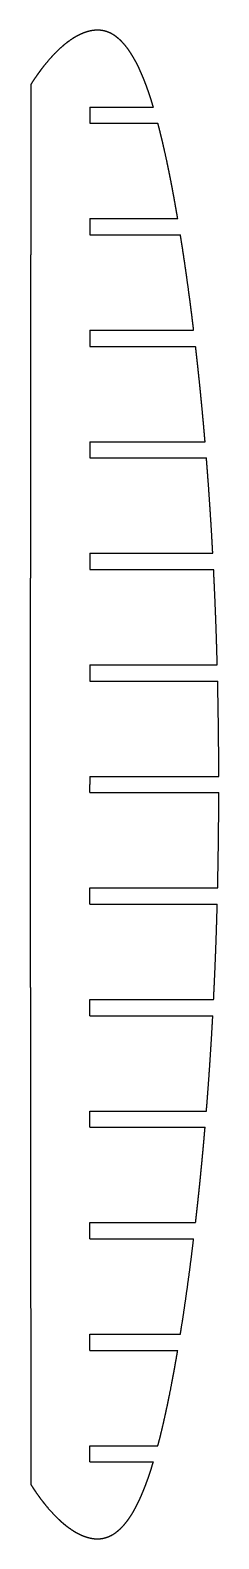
# Model space of a CAD drawing. Header units: metres. Extents: x 41 to 84, y -176 to 176.
import ezdxf

# ---------------------------------------------------------------- set-up
doc = ezdxf.new("R2010")
doc.units = ezdxf.units.M

msp = doc.modelspace()

# ---------------------------------------------------------------- linework, layer by layer
for p, q in [((54.44, 157.9, 1757), (69.2, 157.9, 1757)), ((54.44, 154.1, 1757), (70.26, 154.1, 1757)), ((54.44, 131.9, 1757), (74.88, 131.9, 1757)), ((54.44, 128.1, 1757), (75.5, 128.1, 1757)), ((54.44, 105.9, 1757), (78.59, 105.9, 1757)), ((54.44, 102.1, 1757), (79.04, 102.1, 1757)), ((54.44, 79.9, 1757), (81.25, 79.9, 1757)), ((54.44, 76.1, 1757), (81.56, 76.1, 1757)), ((54.44, 53.9, 1757), (83.04, 53.9, 1757)), ((54.44, 50.1, 1757), (83.24, 50.1, 1757)), ((54.44, 27.9, 1757), (84.08, 27.9, 1757)), ((54.44, 24.1, 1757), (84.18, 24.1, 1757)), ((54.44, 1.9, 1757), (84.44, 1.9, 1757)), ((54.44, -1.9, 1757), (84.44, -1.9, 1757)), ((54.44, -24.1, 1757), (84.18, -24.1, 1757)), ((54.44, -27.9, 1757), (84.08, -27.9, 1757)), ((54.44, -50.1, 1757), (83.24, -50.1, 1757)), ((54.44, -53.9, 1757), (83.05, -53.9, 1757)), ((54.44, -76.1, 1757), (81.56, -76.1, 1757)), ((54.44, -79.9, 1757), (81.25, -79.9, 1757)), ((54.44, -102.1, 1757), (79.04, -102.1, 1757)), ((54.44, -105.9, 1757), (78.59, -105.9, 1757)), ((54.44, -128.1, 1757), (75.5, -128.1, 1757)), ((54.44, -131.9, 1757), (74.87, -131.9, 1757)), ((54.44, -154.1, 1757), (70.26, -154.1, 1757)), ((54.44, -157.9, 1757), (69.2, -157.9, 1757))]:
    msp.add_line(p, q)
for points, knots in [([(69.2, 157.9, 1757), (69.15, 158.08, 1757), (69.1, 158.25, 1757), (69.04, 158.43, 1757), (68.99, 158.6, 1757), (68.94, 158.78, 1757), (68.89, 158.95, 1757), (68.83, 159.12, 1757), (68.62, 159.8, 1757), (68.46, 160.3, 1757), (68.29, 160.81, 1757), (68.12, 161.32, 1757), (67.94, 161.82, 1757), (67.76, 162.32, 1757), (67.58, 162.82, 1757), (67.22, 163.78, 1757), (67.04, 164.24, 1757), (66.85, 164.69, 1757), (66.67, 165.15, 1757), (66.47, 165.6, 1757), (66.28, 166.05, 1757), (66.07, 166.5, 1757), (65.47, 167.77, 1757), (65.06, 168.59, 1757), (64.62, 169.4, 1757), (64.15, 170.19, 1757), (63.65, 170.96, 1757), (63.11, 171.71, 1757), (62.53, 172.42, 1757), (61.61, 173.37, 1757), (61.32, 173.65, 1757), (61.02, 173.92, 1757), (60.71, 174.18, 1757), (60.38, 174.42, 1757), (60.05, 174.65, 1757), (59.7, 174.85, 1757), (59.12, 175.15, 1757), (58.9, 175.25, 1757), (58.68, 175.34, 1757), (58.45, 175.43, 1757), (58.22, 175.51, 1757), (57.99, 175.57, 1757), (57.75, 175.63, 1757), (57.18, 175.74, 1757), (56.85, 175.79, 1757), (56.52, 175.82, 1757), (56.18, 175.82, 1757), (55.85, 175.81, 1757), (55.51, 175.79, 1757), (55.18, 175.74, 1757), (54.73, 175.66, 1757), (54.61, 175.64, 1757), (54.49, 175.62, 1757), (54.37, 175.59, 1757), (54.25, 175.56, 1757), (54.13, 175.53, 1757), (54.01, 175.5, 1757), (53.77, 175.43, 1757), (53.65, 175.39, 1757), (53.53, 175.36, 1757), (53.41, 175.32, 1757), (53.3, 175.28, 1757), (53.18, 175.23, 1757), (53.06, 175.19, 1757), (52.51, 174.98, 1757), (52.08, 174.79, 1757), (51.66, 174.58, 1757), (51.25, 174.36, 1757), (50.85, 174.13, 1757), (50.46, 173.88, 1757), (50.07, 173.62, 1757), (49.01, 172.88, 1757), (48.36, 172.36, 1757), (47.73, 171.83, 1757), (47.12, 171.26, 1757), (46.53, 170.68, 1757), (45.96, 170.09, 1757), (45.4, 169.47, 1757), (44.28, 168.18, 1757), (43.72, 167.5, 1757), (43.18, 166.81, 1757), (42.65, 166.1, 1757), (42.14, 165.39, 1757), (41.64, 164.66, 1757), (41.16, 163.93, 1757), (40.68, 163.19, 1757)], [0, 0, 0, 0, 0, 0, 0, 0, 0, 0.032636, 0.032636, 0.032636, 0.032636, 0.032636, 0.032636, 0.032636, 0.130596, 0.130596, 0.130596, 0.130596, 0.130596, 0.130596, 0.130596, 0.221021, 0.221021, 0.221021, 0.221021, 0.221021, 0.221021, 0.221021, 0.389813, 0.389813, 0.389813, 0.389813, 0.389813, 0.389813, 0.389813, 0.464245, 0.464245, 0.464245, 0.464245, 0.464245, 0.464245, 0.464245, 0.50894, 0.50894, 0.50894, 0.50894, 0.50894, 0.50894, 0.50894, 0.570562, 0.570562, 0.570562, 0.570562, 0.570562, 0.570562, 0.570562, 0.593034, 0.593034, 0.593034, 0.593034, 0.593034, 0.593034, 0.593034, 0.615505, 0.615505, 0.615505, 0.615505, 0.615505, 0.615505, 0.615505, 0.697809, 0.697809, 0.697809, 0.697809, 0.697809, 0.697809, 0.697809, 0.844259, 0.844259, 0.844259, 0.844259, 0.844259, 0.844259, 0.844259, 1, 1, 1, 1, 1, 1, 1, 1, 1]), ([(40.68, 163.19, 1757), (40.68, 163.19, 1757), (40.68, 163.19, 1757), (40.68, 163.18, 1757), (40.68, 163.18, 1757), (40.68, 163.18, 1757), (40.68, 163.18, 1757), (40.68, 163.18, 1757), (40.68, 163.18, 1757), (40.68, 163.18, 1757), (40.68, 163.18, 1757), (40.68, 163.17, 1757), (40.68, 163.17, 1757), (40.68, 163.17, 1757), (40.68, 163.16, 1757), (40.68, 163.14, 1757), (40.68, 163.13, 1757), (40.68, 163.12, 1757), (40.68, 163.11, 1757), (40.68, 163.09, 1757), (40.68, 163.08, 1757), (40.68, 163.06, 1757), (40.68, 163.01, 1757), (40.68, 162.98, 1757), (40.68, 162.95, 1757), (40.68, 162.92, 1757), (40.68, 162.88, 1757), (40.68, 162.84, 1757), (40.68, 162.79, 1757), (40.68, 162.67, 1757), (40.68, 162.6, 1757), (40.68, 162.52, 1757), (40.68, 162.45, 1757), (40.68, 162.38, 1757), (40.68, 162.3, 1757), (40.68, 162.23, 1757), (40.68, 162.01, 1757), (40.68, 161.87, 1757), (40.68, 161.72, 1757), (40.68, 161.58, 1757), (40.68, 161.44, 1757), (40.68, 161.29, 1757), (40.68, 161.15, 1757), (40.68, 160.76, 1757), (40.68, 160.52, 1757), (40.68, 160.28, 1757), (40.68, 160.04, 1757), (40.68, 159.8, 1757), (40.68, 159.56, 1757), (40.68, 159.31, 1757), (40.68, 158.58, 1757), (40.68, 158.09, 1757), (40.68, 157.6, 1757), (40.68, 157.11, 1757), (40.67, 156.62, 1757), (40.67, 156.13, 1757), (40.67, 155.64, 1757), (40.67, 154.8, 1757), (40.67, 154.44, 1757), (40.67, 154.08, 1757), (40.67, 153.7, 1757), (40.67, 153.31, 1757), (40.67, 152.9, 1757), (40.67, 152.49, 1757), (40.67, 151.84, 1757), (40.67, 151.63, 1757), (40.67, 151.41, 1757), (40.67, 151.18, 1757), (40.67, 150.96, 1757), (40.67, 150.73, 1757), (40.67, 150.49, 1757), (40.67, 149.98, 1757), (40.67, 149.7, 1757), (40.67, 149.41, 1757), (40.66, 149.12, 1757), (40.66, 148.83, 1757), (40.66, 148.53, 1757), (40.66, 148.23, 1757), (40.66, 146.58, 1757), (40.66, 145.24, 1757), (40.66, 143.9, 1757), (40.66, 142.56, 1757), (40.65, 141.23, 1757), (40.65, 139.89, 1757), (40.65, 138.55, 1757), (40.65, 134.9, 1757), (40.64, 132.59, 1757), (40.64, 130.28, 1757), (40.64, 127.97, 1757), (40.63, 125.66, 1757), (40.63, 123.35, 1757), (40.63, 121.03, 1757), (40.62, 116.12, 1757), (40.62, 113.51, 1757), (40.62, 110.9, 1757), (40.61, 108.29, 1757), (40.61, 105.68, 1757), (40.61, 103.07, 1757), (40.6, 100.47, 1757), (40.6, 95.83, 1757), (40.6, 93.8, 1757), (40.59, 91.78, 1757), (40.59, 89.75, 1757), (40.59, 87.73, 1757), (40.59, 85.7, 1757), (40.59, 83.67, 1757), (40.58, 80.02, 1757), (40.58, 78.4, 1757), (40.58, 76.77, 1757), (40.58, 75.15, 1757), (40.58, 73.52, 1757), (40.57, 71.9, 1757), (40.57, 70.27, 1757), (40.57, 66.23, 1757), (40.57, 63.81, 1757), (40.57, 61.38, 1757), (40.56, 58.96, 1757), (40.56, 56.54, 1757), (40.56, 54.12, 1757), (40.56, 51.7, 1757), (40.55, 46.74, 1757), (40.55, 44.19, 1757), (40.55, 41.65, 1757), (40.55, 39.11, 1757), (40.55, 36.57, 1757), (40.54, 34.02, 1757), (40.54, 31.48, 1757), (40.54, 27.42, 1757), (40.54, 25.9, 1757), (40.54, 24.38, 1757), (40.54, 22.86, 1757), (40.54, 21.34, 1757), (40.53, 19.82, 1757), (40.53, 18.3, 1757), (40.53, 16.22, 1757), (40.53, 15.67, 1757), (40.53, 15.14, 1757), (40.53, 14.62, 1757), (40.53, 14.11, 1757), (40.53, 13.62, 1757), (40.53, 13.14, 1757), (40.53, 12.2, 1757), (40.53, 11.75, 1757), (40.53, 11.31, 1757), (40.53, 10.88, 1757), (40.53, 10.46, 1757), (40.53, 10.06, 1757), (40.53, 9.67, 1757), (40.53, 8.72, 1757), (40.53, 8.16, 1757), (40.53, 7.59, 1757), (40.53, 7.02, 1757), (40.53, 6.46, 1757), (40.53, 5.89, 1757), (40.52, 5.33, 1757), (40.52, 4.46, 1757), (40.52, 4.17, 1757), (40.52, 3.87, 1757), (40.52, 3.58, 1757), (40.52, 3.28, 1757), (40.52, 2.99, 1757), (40.52, 2.69, 1757), (40.52, 2.26, 1757), (40.52, 2.12, 1757), (40.52, 1.98, 1757), (40.52, 1.85, 1757), (40.52, 1.71, 1757), (40.52, 1.57, 1757), (40.52, 1.43, 1757), (40.52, 1.21, 1757), (40.52, 1.12, 1757), (40.52, 1.03, 1757), (40.52, 0.95, 1757), (40.52, 0.86, 1757), (40.52, 0.77, 1757), (40.52, 0.68, 1757), (40.52, 0.55, 1757), (40.52, 0.5, 1757), (40.52, 0.45, 1757), (40.52, 0.4, 1757), (40.52, 0.35, 1757), (40.52, 0.3, 1757), (40.52, 0.26, 1757), (40.52, 0.19, 1757), (40.52, 0.16, 1757), (40.52, 0.14, 1757), (40.52, 0.12, 1757), (40.52, 0.1, 1757), (40.52, 0.08, 1757), (40.52, 0.06, 1757), (40.52, 0.03, 1757), (40.52, 0.02, 1757), (40.52, 0.01, 1757), (40.52, 0.01, 1757), (40.52, 0.01, 1757), (40.52, 0, 1757), (40.52, 0, 1757), (40.52, 0, 1757), (40.52, 0, 1757), (40.52, 0, 1757), (40.52, 0, 1757), (40.52, 0, 1757), (40.52, 0, 1757), (40.52, 0, 1757), (40.52, -0.01, 1757), (40.52, -0.01, 1757), (40.52, -0.02, 1757), (40.52, -0.02, 1757), (40.52, -0.03, 1757), (40.52, -0.04, 1757), (40.52, -0.05, 1757), (40.52, -0.08, 1757), (40.52, -0.09, 1757), (40.52, -0.11, 1757), (40.52, -0.13, 1757), (40.52, -0.16, 1757), (40.52, -0.18, 1757), (40.52, -0.21, 1757), (40.52, -0.28, 1757), (40.52, -0.31, 1757), (40.52, -0.34, 1757), (40.52, -0.38, 1757), (40.52, -0.42, 1757), (40.52, -0.46, 1757), (40.52, -0.5, 1757), (40.52, -0.6, 1757), (40.52, -0.65, 1757), (40.52, -0.7, 1757), (40.52, -0.76, 1757), (40.52, -0.82, 1757), (40.52, -0.89, 1757), (40.52, -0.96, 1757), (40.52, -1.17, 1757), (40.52, -1.32, 1757), (40.52, -1.46, 1757), (40.52, -1.6, 1757), (40.52, -1.75, 1757), (40.52, -1.89, 1757), (40.52, -2.04, 1757), (40.52, -2.42, 1757), (40.52, -2.66, 1757), (40.52, -2.9, 1757), (40.52, -3.15, 1757), (40.52, -3.39, 1757), (40.52, -3.63, 1757), (40.52, -3.87, 1757), (40.52, -4.6, 1757), (40.52, -5.09, 1757), (40.52, -5.58, 1757), (40.53, -6.08, 1757), (40.53, -6.57, 1757), (40.53, -7.06, 1757), (40.53, -7.55, 1757), (40.53, -8.38, 1757), (40.53, -8.74, 1757), (40.53, -9.11, 1757), (40.53, -9.49, 1757), (40.53, -9.88, 1757), (40.53, -10.28, 1757), (40.53, -10.7, 1757), (40.53, -11.34, 1757), (40.53, -11.56, 1757), (40.53, -11.78, 1757), (40.53, -12, 1757), (40.53, -12.23, 1757), (40.53, -12.46, 1757), (40.53, -12.69, 1757), (40.53, -13.2, 1757), (40.53, -13.48, 1757), (40.53, -13.77, 1757), (40.53, -14.06, 1757), (40.53, -14.35, 1757), (40.53, -14.65, 1757), (40.53, -14.95, 1757), (40.53, -16.6, 1757), (40.53, -17.94, 1757), (40.53, -19.28, 1757), (40.53, -20.62, 1757), (40.54, -21.96, 1757), (40.54, -23.3, 1757), (40.54, -24.63, 1757), (40.54, -28.28, 1757), (40.54, -30.59, 1757), (40.54, -32.9, 1757), (40.54, -35.21, 1757), (40.55, -37.52, 1757), (40.55, -39.83, 1757), (40.55, -42.15, 1757), (40.55, -47.06, 1757), (40.56, -49.67, 1757), (40.56, -52.28, 1757), (40.56, -54.89, 1757), (40.56, -57.5, 1757), (40.56, -60.1, 1757), (40.57, -62.71, 1757), (40.57, -67.35, 1757), (40.57, -69.37, 1757), (40.57, -71.4, 1757), (40.58, -73.43, 1757), (40.58, -75.45, 1757), (40.58, -77.48, 1757), (40.58, -79.5, 1757), (40.59, -83.15, 1757), (40.59, -84.78, 1757), (40.59, -86.4, 1757), (40.59, -88.03, 1757), (40.59, -89.65, 1757), (40.59, -91.28, 1757), (40.6, -92.9, 1757), (40.6, -96.95, 1757), (40.6, -99.37, 1757), (40.61, -101.79, 1757), (40.61, -104.22, 1757), (40.61, -106.64, 1757), (40.61, -109.06, 1757), (40.62, -111.48, 1757), (40.62, -116.44, 1757), (40.63, -118.99, 1757), (40.63, -121.53, 1757), (40.63, -124.07, 1757), (40.64, -126.61, 1757), (40.64, -129.16, 1757), (40.64, -131.7, 1757), (40.65, -135.76, 1757), (40.65, -137.28, 1757), (40.65, -138.8, 1757), (40.65, -140.33, 1757), (40.66, -141.85, 1757), (40.66, -143.37, 1757), (40.66, -144.89, 1757), (40.66, -146.97, 1757), (40.66, -147.51, 1757), (40.66, -148.04, 1757), (40.66, -148.57, 1757), (40.66, -149.07, 1757), (40.67, -149.57, 1757), (40.67, -150.05, 1757), (40.67, -150.98, 1757), (40.67, -151.43, 1757), (40.67, -151.88, 1757), (40.67, -152.3, 1757), (40.67, -152.72, 1757), (40.67, -153.12, 1757), (40.67, -153.51, 1757), (40.67, -154.46, 1757), (40.67, -155.03, 1757), (40.67, -155.59, 1757), (40.67, -156.16, 1757), (40.68, -156.73, 1757), (40.68, -157.29, 1757), (40.68, -157.86, 1757), (40.68, -158.72, 1757), (40.68, -159.02, 1757), (40.68, -159.31, 1757), (40.68, -159.61, 1757), (40.68, -159.9, 1757), (40.68, -160.2, 1757), (40.68, -160.49, 1757), (40.68, -160.93, 1757), (40.68, -161.06, 1757), (40.68, -161.2, 1757), (40.68, -161.34, 1757), (40.68, -161.48, 1757), (40.68, -161.61, 1757), (40.68, -161.75, 1757), (40.68, -161.98, 1757), (40.68, -162.06, 1757), (40.68, -162.15, 1757), (40.68, -162.24, 1757), (40.68, -162.33, 1757), (40.68, -162.41, 1757), (40.68, -162.5, 1757), (40.68, -162.64, 1757), (40.68, -162.69, 1757), (40.68, -162.74, 1757), (40.68, -162.78, 1757), (40.68, -162.83, 1757), (40.68, -162.88, 1757), (40.68, -162.93, 1757), (40.68, -163, 1757), (40.68, -163.02, 1757), (40.68, -163.04, 1757), (40.68, -163.07, 1757), (40.68, -163.09, 1757), (40.68, -163.11, 1757), (40.68, -163.13, 1757), (40.68, -163.15, 1757), (40.68, -163.16, 1757), (40.68, -163.16, 1757), (40.68, -163.17, 1757), (40.68, -163.17, 1757), (40.68, -163.18, 1757), (40.68, -163.18, 1757), (40.68, -163.18, 1757), (40.68, -163.18, 1757), (40.68, -163.18, 1757), (40.68, -163.18, 1757), (40.68, -163.19, 1757), (40.68, -163.19, 1757), (40.68, -163.18, 1757), (40.68, -163.19, 1757)], [0, 0, 0, 0, 0, 0, 0, 0, 0, 0.002829, 0.002829, 0.002829, 0.002829, 0.002829, 0.002829, 0.002829, 0.005434, 0.005434, 0.005434, 0.005434, 0.005434, 0.005434, 0.005434, 0.0083, 0.0083, 0.0083, 0.0083, 0.0083, 0.0083, 0.0083, 0.011426, 0.011426, 0.011426, 0.011426, 0.011426, 0.011426, 0.011426, 0.015979, 0.015979, 0.015979, 0.015979, 0.015979, 0.015979, 0.015979, 0.024777, 0.024777, 0.024777, 0.024777, 0.024777, 0.024777, 0.024777, 0.039524, 0.039524, 0.039524, 0.039524, 0.039524, 0.039524, 0.039524, 0.069437, 0.069437, 0.069437, 0.069437, 0.069437, 0.069437, 0.069437, 0.090451, 0.090451, 0.090451, 0.090451, 0.090451, 0.090451, 0.090451, 0.100957, 0.100957, 0.100957, 0.100957, 0.100957, 0.100957, 0.100957, 0.113214, 0.113214, 0.113214, 0.113214, 0.113214, 0.113214, 0.113214, 0.166576, 0.166576, 0.166576, 0.166576, 0.166576, 0.166576, 0.166576, 0.258637, 0.258637, 0.258637, 0.258637, 0.258637, 0.258637, 0.258637, 0.362566, 0.362566, 0.362566, 0.362566, 0.362566, 0.362566, 0.362566, 0.443293, 0.443293, 0.443293, 0.443293, 0.443293, 0.443293, 0.443293, 0.508037, 0.508037, 0.508037, 0.508037, 0.508037, 0.508037, 0.508037, 0.604512, 0.604512, 0.604512, 0.604512, 0.604512, 0.604512, 0.604512, 0.705811, 0.705811, 0.705811, 0.705811, 0.705811, 0.705811, 0.705811, 0.766398, 0.766398, 0.766398, 0.766398, 0.766398, 0.766398, 0.766398, 0.788637, 0.788637, 0.788637, 0.788637, 0.788637, 0.788637, 0.788637, 0.810882, 0.810882, 0.810882, 0.810882, 0.810882, 0.810882, 0.810882, 0.844067, 0.844067, 0.844067, 0.844067, 0.844067, 0.844067, 0.844067, 0.861387, 0.861387, 0.861387, 0.861387, 0.861387, 0.861387, 0.861387, 0.869488, 0.869488, 0.869488, 0.869488, 0.869488, 0.869488, 0.869488, 0.874661, 0.874661, 0.874661, 0.874661, 0.874661, 0.874661, 0.874661, 0.877604, 0.877604, 0.877604, 0.877604, 0.877604, 0.877604, 0.877604, 0.87907, 0.87907, 0.87907, 0.87907, 0.87907, 0.87907, 0.87907, 0.879959, 0.879959, 0.879959, 0.879959, 0.879959, 0.879959, 0.879959, 0.880786, 0.880786, 0.880786, 0.880786, 0.880786, 0.880786, 0.880786, 0.881452, 0.881452, 0.881452, 0.881452, 0.881452, 0.881452, 0.881452, 0.882179, 0.882179, 0.882179, 0.882179, 0.882179, 0.882179, 0.882179, 0.882784, 0.882784, 0.882784, 0.882784, 0.882784, 0.882784, 0.882784, 0.88339, 0.88339, 0.88339, 0.88339, 0.88339, 0.88339, 0.88339, 0.884576, 0.884576, 0.884576, 0.884576, 0.884576, 0.884576, 0.884576, 0.886564, 0.886564, 0.886564, 0.886564, 0.886564, 0.886564, 0.886564, 0.890597, 0.890597, 0.890597, 0.890597, 0.890597, 0.890597, 0.890597, 0.893429, 0.893429, 0.893429, 0.893429, 0.893429, 0.893429, 0.893429, 0.894846, 0.894846, 0.894846, 0.894846, 0.894846, 0.894846, 0.894846, 0.896498, 0.896498, 0.896498, 0.896498, 0.896498, 0.896498, 0.896498, 0.903692, 0.903692, 0.903692, 0.903692, 0.903692, 0.903692, 0.903692, 0.916102, 0.916102, 0.916102, 0.916102, 0.916102, 0.916102, 0.916102, 0.930113, 0.930113, 0.930113, 0.930113, 0.930113, 0.930113, 0.930113, 0.940997, 0.940997, 0.940997, 0.940997, 0.940997, 0.940997, 0.940997, 0.949726, 0.949726, 0.949726, 0.949726, 0.949726, 0.949726, 0.949726, 0.962734, 0.962734, 0.962734, 0.962734, 0.962734, 0.962734, 0.962734, 0.976394, 0.976394, 0.976394, 0.976394, 0.976394, 0.976394, 0.976394, 0.984563, 0.984563, 0.984563, 0.984563, 0.984563, 0.984563, 0.984563, 0.987562, 0.987562, 0.987562, 0.987562, 0.987562, 0.987562, 0.987562, 0.990561, 0.990561, 0.990561, 0.990561, 0.990561, 0.990561, 0.990561, 0.995036, 0.995036, 0.995036, 0.995036, 0.995036, 0.995036, 0.995036, 0.997372, 0.997372, 0.997372, 0.997372, 0.997372, 0.997372, 0.997372, 0.998464, 0.998464, 0.998464, 0.998464, 0.998464, 0.998464, 0.998464, 0.999162, 0.999162, 0.999162, 0.999162, 0.999162, 0.999162, 0.999162, 0.999558, 0.999558, 0.999558, 0.999558, 0.999558, 0.999558, 0.999558, 0.999756, 0.999756, 0.999756, 0.999756, 0.999756, 0.999756, 0.999756, 0.99985, 0.99985, 0.99985, 0.99985, 0.99985, 0.99985, 0.99985, 1, 1, 1, 1, 1, 1, 1, 1, 1]), ([(74.88, 131.9, 1757), (74.79, 132.38, 1757), (74.71, 132.86, 1757), (74.63, 133.35, 1757), (74.55, 133.83, 1757), (74.46, 134.31, 1757), (74.38, 134.79, 1757), (74.29, 135.27, 1757), (73.95, 137.14, 1757), (73.7, 138.53, 1757), (73.44, 139.92, 1757), (73.17, 141.3, 1757), (72.89, 142.69, 1757), (72.61, 144.07, 1757), (72.31, 145.45, 1757), (71.81, 147.74, 1757), (71.6, 148.65, 1757), (71.39, 149.56, 1757), (71.18, 150.47, 1757), (70.96, 151.38, 1757), (70.73, 152.29, 1757), (70.5, 153.2, 1757), (70.26, 154.1, 1757)], [0, 0, 0, 0, 0, 0, 0, 0, 0, 0.172564, 0.172564, 0.172564, 0.172564, 0.172564, 0.172564, 0.172564, 0.670146, 0.670146, 0.670146, 0.670146, 0.670146, 0.670146, 0.670146, 1, 1, 1, 1, 1, 1, 1, 1, 1]), ([(78.59, 105.9, 1757), (78.44, 107.14, 1757), (78.29, 108.37, 1757), (78.14, 109.6, 1757), (77.98, 110.84, 1757), (77.82, 112.07, 1757), (77.66, 113.31, 1757), (77.49, 114.54, 1757), (77.12, 117.32, 1757), (76.9, 118.86, 1757), (76.68, 120.4, 1757), (76.46, 121.94, 1757), (76.23, 123.48, 1757), (75.99, 125.02, 1757), (75.75, 126.56, 1757), (75.5, 128.1, 1757)], [0, 0, 0, 0, 0, 0, 0, 0, 0, 0.444024, 0.444024, 0.444024, 0.444024, 0.444024, 0.444024, 0.444024, 1, 1, 1, 1, 1, 1, 1, 1, 1]), ([(81.25, 79.9, 1757), (81.17, 80.86, 1757), (81.08, 81.82, 1757), (81, 82.78, 1757), (80.92, 83.73, 1757), (80.83, 84.69, 1757), (80.74, 85.65, 1757), (80.65, 86.61, 1757), (80.49, 88.34, 1757), (80.41, 89.11, 1757), (80.34, 89.89, 1757), (80.26, 90.66, 1757), (80.18, 91.43, 1757), (80.11, 92.21, 1757), (80.03, 92.98, 1757), (79.84, 94.8, 1757), (79.73, 95.84, 1757), (79.62, 96.89, 1757), (79.51, 97.93, 1757), (79.39, 98.97, 1757), (79.28, 100.01, 1757), (79.16, 101.06, 1757), (79.04, 102.1, 1757)], [0, 0, 0, 0, 0, 0, 0, 0, 0, 0.344999, 0.344999, 0.344999, 0.344999, 0.344999, 0.344999, 0.344999, 0.623739, 0.623739, 0.623739, 0.623739, 0.623739, 0.623739, 0.623739, 1, 1, 1, 1, 1, 1, 1, 1, 1]), ([(83.04, 53.9, 1757), (82.93, 55.94, 1757), (82.82, 57.98, 1757), (82.7, 60.02, 1757), (82.57, 62.06, 1757), (82.44, 64.09, 1757), (82.3, 66.13, 1757), (82.16, 68.17, 1757), (81.96, 70.94, 1757), (81.9, 71.68, 1757), (81.85, 72.42, 1757), (81.79, 73.15, 1757), (81.74, 73.89, 1757), (81.68, 74.63, 1757), (81.62, 75.36, 1757), (81.56, 76.1, 1757)], [0, 0, 0, 0, 0, 0, 0, 0, 0, 0.734347, 0.734347, 0.734347, 0.734347, 0.734347, 0.734347, 0.734347, 1, 1, 1, 1, 1, 1, 1, 1, 1]), ([(79.04, -102.1, 1757), (79.11, -101.48, 1757), (79.18, -100.87, 1757), (79.25, -100.25, 1757), (79.32, -99.64, 1757), (79.39, -99.02, 1757), (79.45, -98.4, 1757), (79.52, -97.79, 1757), (79.66, -96.49, 1757), (79.73, -95.81, 1757), (79.81, -95.12, 1757), (79.88, -94.44, 1757), (79.95, -93.76, 1757), (80.02, -93.07, 1757), (80.09, -92.38, 1757), (80.23, -91.01, 1757), (80.29, -90.32, 1757), (80.36, -89.63, 1757), (80.43, -88.95, 1757), (80.5, -88.26, 1757), (80.56, -87.57, 1757), (80.63, -86.88, 1757), (80.76, -85.4, 1757), (80.84, -84.62, 1757), (80.91, -83.83, 1757), (80.98, -83.04, 1757), (81.05, -82.26, 1757), (81.11, -81.47, 1757), (81.18, -80.69, 1757), (81.25, -79.9, 1757)], [0, 0, 0, 0, 0, 0, 0, 0, 0, 0.223851, 0.223851, 0.223851, 0.223851, 0.223851, 0.223851, 0.223851, 0.471236, 0.471236, 0.471236, 0.471236, 0.471236, 0.471236, 0.471236, 0.718617, 0.718617, 0.718617, 0.718617, 0.718617, 0.718617, 0.718617, 1, 1, 1, 1, 1, 1, 1, 1, 1]), ([(75.5, -128.1, 1757), (75.54, -127.89, 1757), (75.57, -127.68, 1757), (75.6, -127.46, 1757), (75.64, -127.25, 1757), (75.67, -127.04, 1757), (75.7, -126.83, 1757), (75.74, -126.62, 1757), (76.17, -123.85, 1757), (76.56, -121.29, 1757), (76.93, -118.73, 1757), (77.28, -116.17, 1757), (77.63, -113.6, 1757), (77.96, -111.04, 1757), (78.28, -108.47, 1757), (78.59, -105.9, 1757)], [0, 0, 0, 0, 0, 0, 0, 0, 0, 0.076635, 0.076635, 0.076635, 0.076635, 0.076635, 0.076635, 0.076635, 1, 1, 1, 1, 1, 1, 1, 1, 1]), ([(70.26, -154.1, 1757), (70.3, -153.95, 1757), (70.34, -153.79, 1757), (70.38, -153.64, 1757), (70.42, -153.48, 1757), (70.46, -153.33, 1757), (70.5, -153.17, 1757), (70.54, -153.02, 1757), (70.97, -151.35, 1757), (71.33, -149.84, 1757), (71.68, -148.32, 1757), (72.02, -146.8, 1757), (72.35, -145.27, 1757), (72.67, -143.74, 1757), (72.98, -142.22, 1757), (73.49, -139.59, 1757), (73.7, -138.49, 1757), (73.91, -137.4, 1757), (74.11, -136.3, 1757), (74.3, -135.2, 1757), (74.5, -134.1, 1757), (74.69, -133, 1757), (74.87, -131.9, 1757)], [0, 0, 0, 0, 0, 0, 0, 0, 0, 0.056366, 0.056366, 0.056366, 0.056366, 0.056366, 0.056366, 0.056366, 0.606277, 0.606277, 0.606277, 0.606277, 0.606277, 0.606277, 0.606277, 1, 1, 1, 1, 1, 1, 1, 1, 1]), ([(40.68, -163.19, 1757), (41.17, -163.94, 1757), (41.66, -164.69, 1757), (42.17, -165.43, 1757), (42.7, -166.17, 1757), (43.24, -166.89, 1757), (43.8, -167.59, 1757), (44.37, -168.29, 1757), (45.53, -169.61, 1757), (46.11, -170.25, 1757), (46.71, -170.86, 1757), (47.33, -171.46, 1757), (47.97, -172.04, 1757), (48.63, -172.59, 1757), (49.32, -173.11, 1757), (50.27, -173.75, 1757), (50.5, -173.91, 1757), (50.75, -174.06, 1757), (50.99, -174.2, 1757), (51.24, -174.34, 1757), (51.49, -174.48, 1757), (51.74, -174.61, 1757), (52.13, -174.8, 1757), (52.26, -174.86, 1757), (52.39, -174.92, 1757), (52.53, -174.98, 1757), (52.66, -175.03, 1757), (52.79, -175.09, 1757), (52.92, -175.14, 1757), (53.19, -175.24, 1757), (53.32, -175.29, 1757), (53.45, -175.33, 1757), (53.59, -175.38, 1757), (53.72, -175.42, 1757), (53.86, -175.46, 1757), (53.99, -175.49, 1757), (54.54, -175.64, 1757), (54.96, -175.72, 1757), (55.38, -175.79, 1757), (55.81, -175.83, 1757), (56.24, -175.83, 1757), (56.67, -175.81, 1757), (57.09, -175.76, 1757), (57.89, -175.6, 1757), (58.26, -175.5, 1757), (58.63, -175.38, 1757), (58.98, -175.23, 1757), (59.33, -175.06, 1757), (59.67, -174.88, 1757), (59.99, -174.67, 1757), (60.96, -173.99, 1757), (61.57, -173.47, 1757), (62.13, -172.9, 1757), (62.65, -172.3, 1757), (63.14, -171.67, 1757), (63.59, -171.01, 1757), (64.02, -170.34, 1757), (64.77, -169.08, 1757), (65.1, -168.49, 1757), (65.41, -167.89, 1757), (65.71, -167.28, 1757), (66, -166.67, 1757), (66.28, -166.05, 1757), (66.54, -165.43, 1757), (67.06, -164.17, 1757), (67.31, -163.53, 1757), (67.56, -162.89, 1757), (67.79, -162.25, 1757), (68.02, -161.6, 1757), (68.24, -160.96, 1757), (68.45, -160.31, 1757), (68.73, -159.44, 1757), (68.8, -159.22, 1757), (68.87, -159, 1757), (68.93, -158.78, 1757), (69, -158.56, 1757), (69.07, -158.34, 1757), (69.13, -158.12, 1757), (69.2, -157.9, 1757)], [0, 0, 0, 0, 0, 0, 0, 0, 0, 0.0172622, 0.0172622, 0.0172622, 0.0172622, 0.0172622, 0.0172622, 0.0172622, 0.0337789, 0.0337789, 0.0337789, 0.0337789, 0.0337789, 0.0337789, 0.0337789, 0.0392423, 0.0392423, 0.0392423, 0.0392423, 0.0392423, 0.0392423, 0.0392423, 0.0420545, 0.0420545, 0.0420545, 0.0420545, 0.0420545, 0.0420545, 0.0420545, 0.0448319, 0.0448319, 0.0448319, 0.0448319, 0.0448319, 0.0448319, 0.0448319, 0.0532543, 0.0532543, 0.0532543, 0.0532543, 0.0532543, 0.0532543, 0.0532543, 0.060856, 0.060856, 0.060856, 0.060856, 0.060856, 0.060856, 0.060856, 0.0765679, 0.0765679, 0.0765679, 0.0765679, 0.0765679, 0.0765679, 0.0765679, 0.0899013, 0.0899013, 0.0899013, 0.0899013, 0.0899013, 0.0899013, 0.0899013, 0.1034026, 0.1034026, 0.1034026, 0.1034026, 0.1034026, 0.1034026, 0.1034026, 0.1079248, 0.1079248, 0.1079248, 0.1079248, 0.1079248, 0.1079248, 0.1079248, 0.1079248, 0.1079248])]:
    msp.add_open_spline(points, degree=8, knots=knots)
for points, degree in [([(54.44, 157.9, 1757), (54.44, 154.1, 1757)], 1), ([(54.44, 131.9, 1757), (54.44, 128.1, 1757)], 1), ([(54.44, 105.9, 1757), (54.44, 102.1, 1757)], 1), ([(54.44, 79.9, 1757), (54.44, 76.1, 1757)], 1), ([(54.44, 53.9, 1757), (54.44, 50.1, 1757)], 1), ([(84.08, 27.9, 1757), (84.01, 30.68, 1757), (83.93, 33.45, 1757), (83.84, 36.23, 1757), (83.74, 39, 1757), (83.63, 41.78, 1757), (83.51, 44.55, 1757), (83.38, 47.33, 1757), (83.24, 50.1, 1757)], 8), ([(54.44, 27.9, 1757), (54.44, 24.1, 1757)], 1), ([(84.44, 1.9, 1757), (84.44, 4.68, 1757), (84.43, 7.45, 1757), (84.41, 10.23, 1757), (84.38, 13, 1757), (84.34, 15.78, 1757), (84.29, 18.55, 1757), (84.24, 21.33, 1757), (84.18, 24.1, 1757)], 8), ([(54.44, 1.9, 1757), (54.44, 0, 1757)], 1), ([(54.44, -1.9, 1757), (54.44, 0, 1757)], 1), ([(84.18, -24.1, 1757), (84.24, -21.33, 1757), (84.29, -18.55, 1757), (84.34, -15.78, 1757), (84.38, -13, 1757), (84.41, -10.23, 1757), (84.43, -7.45, 1757), (84.44, -4.68, 1757), (84.44, -1.9, 1757)], 8), ([(54.44, -27.9, 1757), (54.44, -24.1, 1757)], 1), ([(83.24, -50.1, 1757), (83.38, -47.33, 1757), (83.51, -44.55, 1757), (83.63, -41.78, 1757), (83.74, -39, 1757), (83.84, -36.23, 1757), (83.93, -33.45, 1757), (84.01, -30.68, 1757), (84.08, -27.9, 1757)], 8), ([(54.44, -53.9, 1757), (54.44, -50.1, 1757)], 1), ([(81.56, -76.1, 1757), (81.78, -73.33, 1757), (82, -70.55, 1757), (82.2, -67.78, 1757), (82.39, -65.01, 1757), (82.57, -62.23, 1757), (82.74, -59.45, 1757), (82.9, -56.68, 1757), (83.05, -53.9, 1757)], 8), ([(54.44, -79.9, 1757), (54.44, -76.1, 1757)], 1), ([(54.44, -105.9, 1757), (54.44, -102.1, 1757)], 1), ([(54.44, -131.9, 1757), (54.44, -128.1, 1757)], 1), ([(54.44, -157.9, 1757), (54.44, -154.1, 1757)], 1)]:
    msp.add_open_spline(points, degree=degree)

doc.saveas('drawing.dxf')
